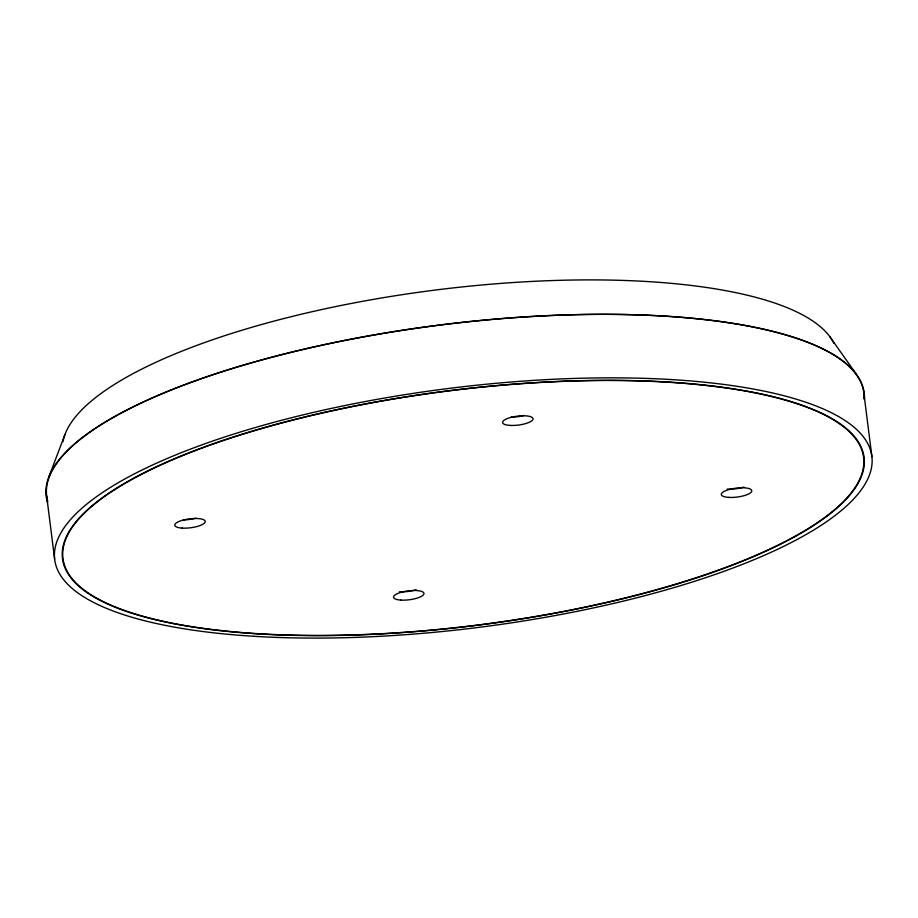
<?xml version="1.0" encoding="UTF-8"?>
<svg xmlns="http://www.w3.org/2000/svg" width="918" height="918" viewBox="0 0 918 918"><rect width="100%" height="100%" fill="white"/><g stroke="black" fill="none" stroke-linecap="round" stroke-linejoin="round"><path stroke-width="1.38" d="M48.562 477.658L64.948 434.547M829.906 336.791L856.448 374.406M863.884 393.248L871.905 456.751M46.623 495.686L54.644 559.188M47.759 501.389A411.838 120.407 -7.2 0 1 441.386 324.846A411.838 120.407 -7.2 0 1 864.079 398.997M47.506 502.375A412.251 120.533 -7.2 0 1 439.768 325.052A412.251 120.533 -7.2 0 1 864.412 398.997M62.986 441.661A390.345 114.13 -7.2 0 1 434.042 290.214A390.345 114.13 -7.2 0 1 833.888 343.332M743.947 487.079A15.354 4.487 -7.2 0 1 727.217 489.042M196.062 518.177A15.354 4.487 -7.2 0 1 183.302 519.852M523.857 415.475A15.354 4.487 -7.2 0 1 511.096 417.139M416.152 589.781A15.354 4.487 -7.2 0 1 399.422 591.743M253.919 636.3A411.838 120.407 -7.2 0 0 872.1 462.5A411.838 120.407 -7.2 0 0 263.81 425.114A411.838 120.407 -7.2 0 0 253.919 636.3M258.165 633.695A403.472 117.963 -7.2 0 0 863.804 463.418A403.472 117.963 -7.2 0 0 267.861 426.79A403.472 117.963 -7.2 0 0 258.165 633.695M257.901 633.856A404 118.124 -7.2 0 0 864.32 463.361A404 118.124 -7.2 0 0 267.608 426.686A404 118.124 -7.2 0 0 257.901 633.856M728.743 497.395A15.354 4.487 -7.2 0 0 751.785 490.923A15.354 4.487 -7.2 0 0 729.11 489.524A15.354 4.487 -7.2 0 0 728.743 497.395M182.2 528.102A15.354 4.487 -7.2 0 0 205.242 521.631A15.354 4.487 -7.2 0 0 182.567 520.231A15.354 4.487 -7.2 0 0 182.2 528.102M509.995 425.401A15.354 4.487 -7.2 0 0 533.037 418.918A15.354 4.487 -7.2 0 0 510.374 417.529A15.354 4.487 -7.2 0 0 509.995 425.401M400.948 600.097A15.354 4.487 -7.2 0 0 423.978 593.625A15.354 4.487 -7.2 0 0 401.315 592.236A15.354 4.487 -7.2 0 0 400.948 600.097"/></g></svg>
